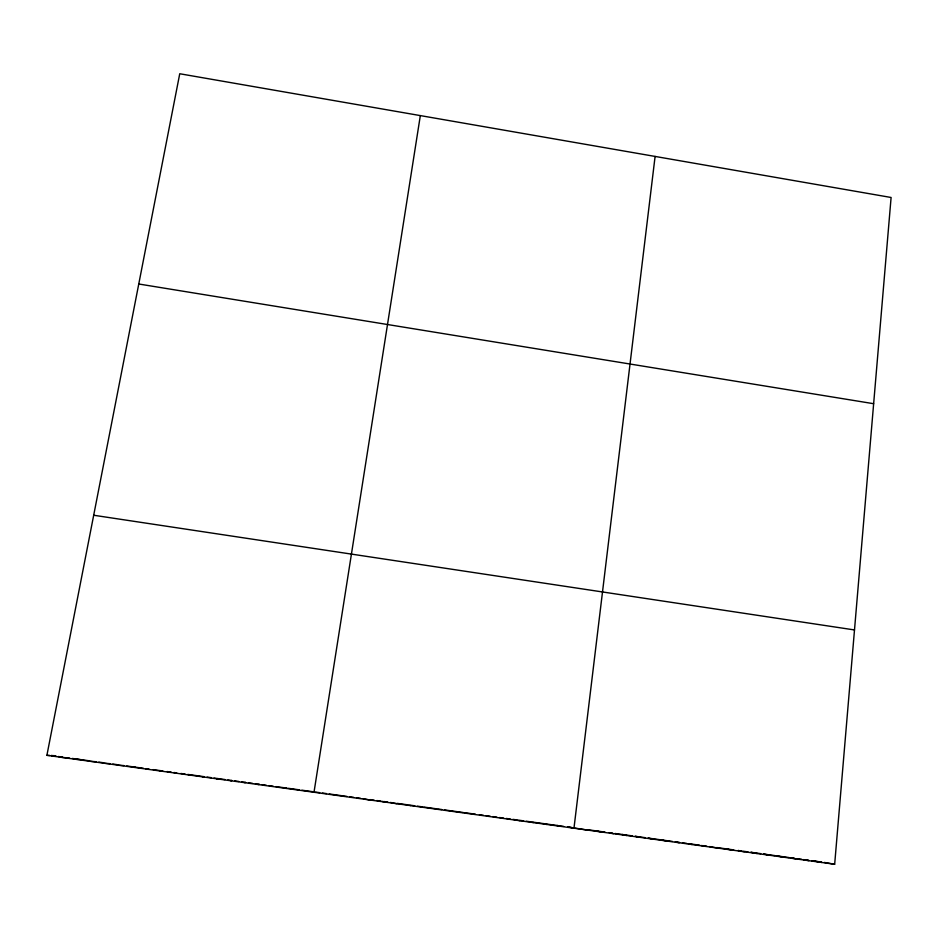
<?xml version="1.0" encoding="UTF-8"?>
<svg xmlns="http://www.w3.org/2000/svg" width="938" height="938" viewBox="0 0 938 938"><rect width="100%" height="100%" fill="white"/><g stroke="black" fill="none" stroke-linecap="round" stroke-linejoin="round"><path stroke-width="1.41" d="M834.668 864.25L891.1 197.484L179.744 73.75L46.9 755.325L834.668 864.25L824.326 862.432M655.099 156.435L573.974 828.195L568.334 826.835M314.007 792.258L420.33 115.609M286.231 788.412L286.876 788.119L275.913 786.607M258.372 784.567L259.451 784.32L255.324 783.758M244.419 782.632L245.709 782.421L241.582 781.858M230.443 780.709L231.944 780.522L227.805 779.947M216.444 778.763L218.167 778.622M202.42 776.828L204.367 776.711L187.776 774.413M188.386 774.894L190.543 774.8M174.327 772.947L176.707 772.889L173.929 772.502M160.246 771.001L162.837 770.966L153.129 769.629M146.152 769.054L148.966 769.043L146.187 768.668M132.035 767.096L135.06 767.132M117.895 765.138L123.933 765.584M103.743 763.18L109.992 763.661M89.556 761.222L96.039 761.726M75.357 759.264L79.273 759.417M61.146 757.294L69.482 758.056M46.9 755.325L49.808 755.465M55.799 755.758L51.262 755.536L55.471 756.122M58.273 756.509L62.471 757.083M72.273 758.443L89.063 760.765M98.83 762.113L103.028 762.7M112.783 764.048L116.969 764.622M126.712 765.971L143.408 768.281M166.999 771.54L171.162 772.115M180.858 773.463L185.009 774.038M207.122 777.086L211.261 777.661M214.016 778.048L225.05 779.572M234.699 780.908L238.827 781.471M248.453 782.808L252.58 783.371M262.194 784.707L266.31 785.27M269.054 785.657L273.169 786.22M288.247 788.307L299.187 789.819M301.93 790.195L314.218 791.895M315.59 792.094L319.682 792.657M322.414 793.032L326.506 793.595M329.238 793.97L341.502 795.67M342.862 795.858L346.943 796.421M349.663 796.796L353.743 797.37M356.463 797.746L360.544 798.308M363.264 798.684L369.314 799.903M370.053 799.622L374.121 800.184M376.841 800.56L380.91 801.122M383.619 801.498L387.687 802.06M390.396 802.436L396.856 803.714M397.173 803.374L407.995 804.863M410.703 805.238L414.748 805.801M417.457 806.176L422.862 806.926M424.211 807.114L436.358 808.791M437.706 808.978L441.751 809.529M444.436 809.904L449.83 810.655M451.178 810.842L463.29 812.507M464.638 812.695L475.378 814.184M479.412 814.747L483.433 815.298M486.119 815.673L490.152 816.224M492.825 816.599L496.847 817.15M499.532 817.526L503.542 818.077M506.227 818.452L510.237 819.003M512.91 819.378L516.932 819.929M519.605 820.304L523.615 820.856M526.288 821.219L530.298 821.782M532.96 822.145L563.621 826.39M567.607 826.941L587.176 830.024M587.61 829.708L604.928 832.1M612.127 833.096L609.243 832.698L613.534 833.671M615 833.495L632.271 835.875M645.192 837.669L635.143 836.274L639.822 837.306M659.531 839.651L648.064 838.068L652.93 839.123M662.392 840.049L672.417 841.433M679.569 842.418L675.278 841.832L679.112 842.734M682.43 842.816L686.722 843.414M689.571 843.801L699.572 845.185M702.421 845.584L706.701 846.17M709.55 846.568L718.238 848.151M716.679 847.553L733.75 849.91M740.856 850.895L738.018 850.508L744.233 851.739M743.705 851.294L747.961 851.88M760.73 853.639L750.799 852.267L757.201 853.533M767.823 854.624L763.567 854.037L770.157 855.327M770.649 855.01L774.905 855.597M777.731 855.995L789.046 857.555M790.464 857.754L794.697 858.34M797.523 858.727L801.767 859.314M804.581 859.712L808.814 860.287M811.64 860.685L821.5 862.045M93.694 515.243L854.495 629.949M138.765 284.003L873.641 403.703M803.198 859.595L808.919 860.685M814.454 861.072L821.805 862.468M790.441 857.824L796.01 858.903M776.312 855.796L783.101 857.109M725.226 848.738L731.241 849.945M700.979 845.478L705.212 846.346M688.082 843.696L692.174 844.54M660.962 839.85L666.027 840.929M622.199 834.492L626.69 835.488M596.275 830.904L600.367 831.854M556.961 825.463L560.467 826.331M543.641 823.623L546.936 824.467M531.33 822.051L533.394 822.591M517.893 820.187L519.816 820.715M409.343 805.05L410.598 805.613M382.27 801.31L383.091 801.814"/></g></svg>
